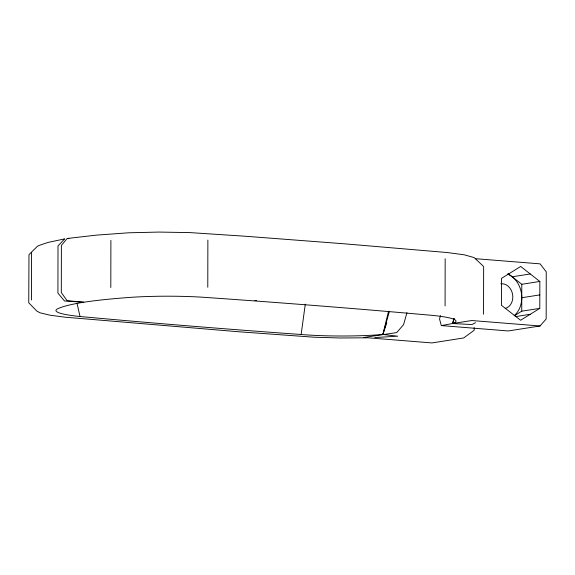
<?xml version="1.0" encoding="UTF-8"?>
<svg xmlns="http://www.w3.org/2000/svg" width="575" height="575" viewBox="0 0 575 575"><rect width="100%" height="100%" fill="white"/><g stroke="black" fill="none" stroke-linecap="round" stroke-linejoin="round"><path stroke-width="0.86" d="M31.424 299.978L31.503 252.813M110.81 287.529L110.896 240.364M207.783 287.241L207.87 240.077M445.086 305.95L445.165 258.786M474.181 327.621L474.174 330.287L463.673 337.956L431.969 342.93L363.759 337.46L396.721 332.594L403.571 324.631L406.949 312.671M483.553 314.209L483.64 267.044L483.079 265.966L474.138 257.586L464.284 254.818L447.134 252.533L344.684 243.836L245.302 236.239L189.872 232.602L158.987 232.07L128.599 232.796L96.133 235.153L67.821 238.417M514.352 315.768L521.741 311.19L521.784 284.287L508.106 273.585M539.796 308.358L539.839 281.455L520.684 266.469L501.486 278.386L501.436 305.282L520.591 320.268L539.796 308.358L521.741 311.19M68.928 238.661L67.153 238.488L61.388 245.403L61.309 292.567L67.052 300.61L83.706 302.234A179.465 20.003 0.1 0 0 58.068 308.595A71.372 7.957 0.1 0 0 80.04 316.509A2292.295 255.523 0.1 0 0 301.135 334.499L305.296 304.132M301.135 334.499A68.051 7.583 0.1 0 0 382.885 334.463L388.556 311.161M374.828 337.547L397.692 336.195L382.885 334.463L389.318 311.664M440.493 315.574L439.53 318.996L441.334 325.594L508.293 330.956L539.997 325.989L546.171 318.996L546.25 271.838L540.105 263.86L475.439 258.685M453.948 318.464L452.518 323.531L441.334 325.594M454.192 318.442L452.59 323.531A68.051 7.583 0.1 0 0 426.384 314.856A2292.295 255.523 0.1 0 0 202.953 297.239A71.372 7.957 0.1 0 0 129.016 297.469A179.465 20.003 0.1 0 0 83.634 302.249L64.515 301.005L57.924 293.099L58.003 245.935L64.63 238.884M382.885 334.463L386.774 322.841M475.561 322.668L471.982 324.544L452.59 323.531L471.787 320.527L539.997 325.989M64.242 238.977L48.041 242.427L38.856 245.539L37.346 246.373L28.973 254.653L28.75 302.766L36.85 311.111L40.128 312.822L50.061 315.208L65.363 317.213L239.056 331.782L314.079 337.209L339.818 337.985L366.311 337.812M512.21 276.791L530.265 273.959M521.784 284.287L539.839 281.455M521.762 297.735L539.817 294.903M515.574 316.602L530.193 314.317M77.043 303.478L80.04 316.509M507.588 274.095A23.446 19.061 81.1 0 1 521.403 293.164A23.446 19.061 81.1 0 1 514.223 315.618M500.825 283.82A12.506 10.163 81.1 0 1 512.577 294.307A12.506 10.163 81.1 0 1 505.209 308.416M256.565 300.545A2410.041 268.647 0.1 0 1 254.84 300.416"/></g></svg>
